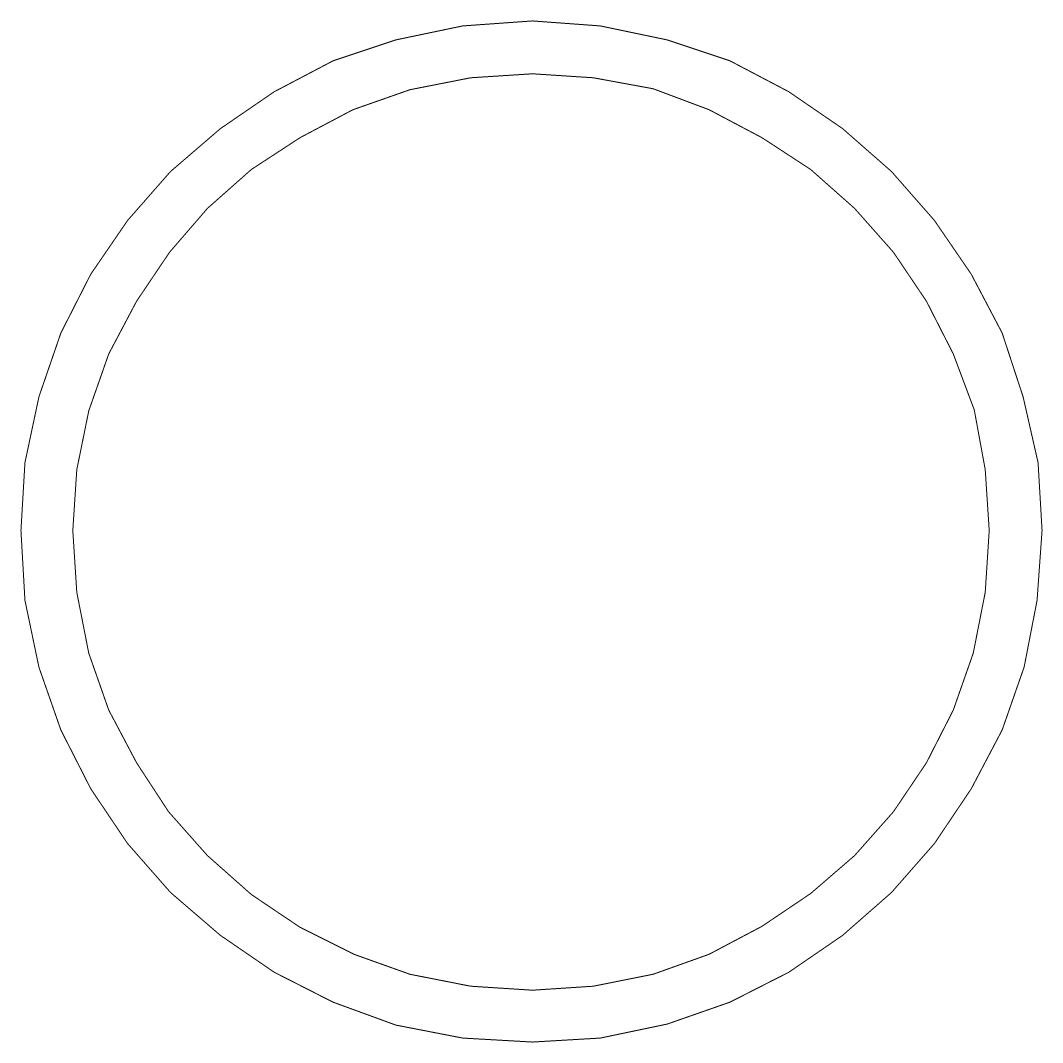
# Model space of a CAD drawing. Header units: metres. Extents: x 2810767.29 to 2810768.31, y 1184048.05 to 1184049.07.
import ezdxf

# ---------------------------------------------------------------- set-up
doc = ezdxf.new("R2010")
doc.units = ezdxf.units.M
doc.linetypes.add('DASHED', pattern=[0.75, 0.5, -0.25])
doc.layers.add('Normschacht--T-_125_4_0', color=7, linetype='Continuous')
doc.layers.add('was-r_privat_bauwerk', color=7, linetype='DASHED')

# ---------------------------------------------------------------- blocks, each defined once
blk = doc.blocks.new('Normschacht--T-_125_4_0')
at = {"layer": 'Normschacht--T-_125_4_0', "color": 203, "linetype": 'Continuous', "true_color": 0xad7ebd, "const_width": 0.001}
for points in [[(0.512, 0.002), (0.507, -0.068), (0.494, -0.135), (0.472, -0.198), (0.441, -0.257), (0.404, -0.312), (0.361, -0.361), (0.312, -0.404), (0.258, -0.441), (0.199, -0.471), (0.136, -0.493), (0.069, -0.507), (0.001, -0.511), (-0.069, -0.507), (-0.136, -0.494), (-0.199, -0.471), (-0.258, -0.441), (-0.312, -0.404), (-0.362, -0.361), (-0.405, -0.312), (-0.442, -0.257), (-0.472, -0.198), (-0.494, -0.135), (-0.508, -0.068), (-0.512, 0.002), (-0.508, 0.07), (-0.494, 0.136), (-0.472, 0.2), (-0.442, 0.259), (-0.405, 0.313), (-0.362, 0.362), (-0.312, 0.405), (-0.258, 0.442), (-0.199, 0.473), (-0.136, 0.494), (-0.069, 0.508), (0.001, 0.513), (0.069, 0.508), (0.136, 0.494), (0.199, 0.473), (0.258, 0.442), (0.312, 0.405), (0.361, 0.362), (0.404, 0.313), (0.441, 0.259), (0.472, 0.2), (0.493, 0.136), (0.508, 0.07), (0.512, 0.002)], [(0.459, 0.002), (0.455, 0.063), (0.444, 0.123), (0.423, 0.179), (0.396, 0.232), (0.363, 0.281), (0.324, 0.325), (0.28, 0.364), (0.231, 0.396), (0.178, 0.424), (0.122, 0.445), (0.062, 0.456), (0.001, 0.46), (-0.061, 0.456), (-0.122, 0.444), (-0.179, 0.424), (-0.232, 0.396), (-0.281, 0.364), (-0.325, 0.325), (-0.363, 0.281), (-0.396, 0.232), (-0.424, 0.179), (-0.444, 0.122), (-0.456, 0.063), (-0.46, 0.002), (-0.456, -0.06), (-0.444, -0.121), (-0.424, -0.178), (-0.396, -0.231), (-0.364, -0.28), (-0.325, -0.324), (-0.281, -0.363), (-0.232, -0.396), (-0.178, -0.423), (-0.122, -0.443), (-0.061, -0.455), (0.001, -0.459), (0.062, -0.455), (0.122, -0.443), (0.178, -0.423), (0.231, -0.395), (0.28, -0.362), (0.324, -0.324), (0.363, -0.28), (0.396, -0.231), (0.423, -0.178), (0.443, -0.121), (0.455, -0.06), (0.459, 0.002)]]:
    blk.add_lwpolyline(points, dxfattribs=at)

msp = doc.modelspace()

# ---------------------------------------------------------------- block references
at = {"layer": 'was-r_privat_bauwerk', "color": 203, "lineweight": 0}
msp.add_blockref('Normschacht--T-_125_4_0', (2810767.798, 1184048.557), dxfattribs=at)

doc.saveas('drawing.dxf')
